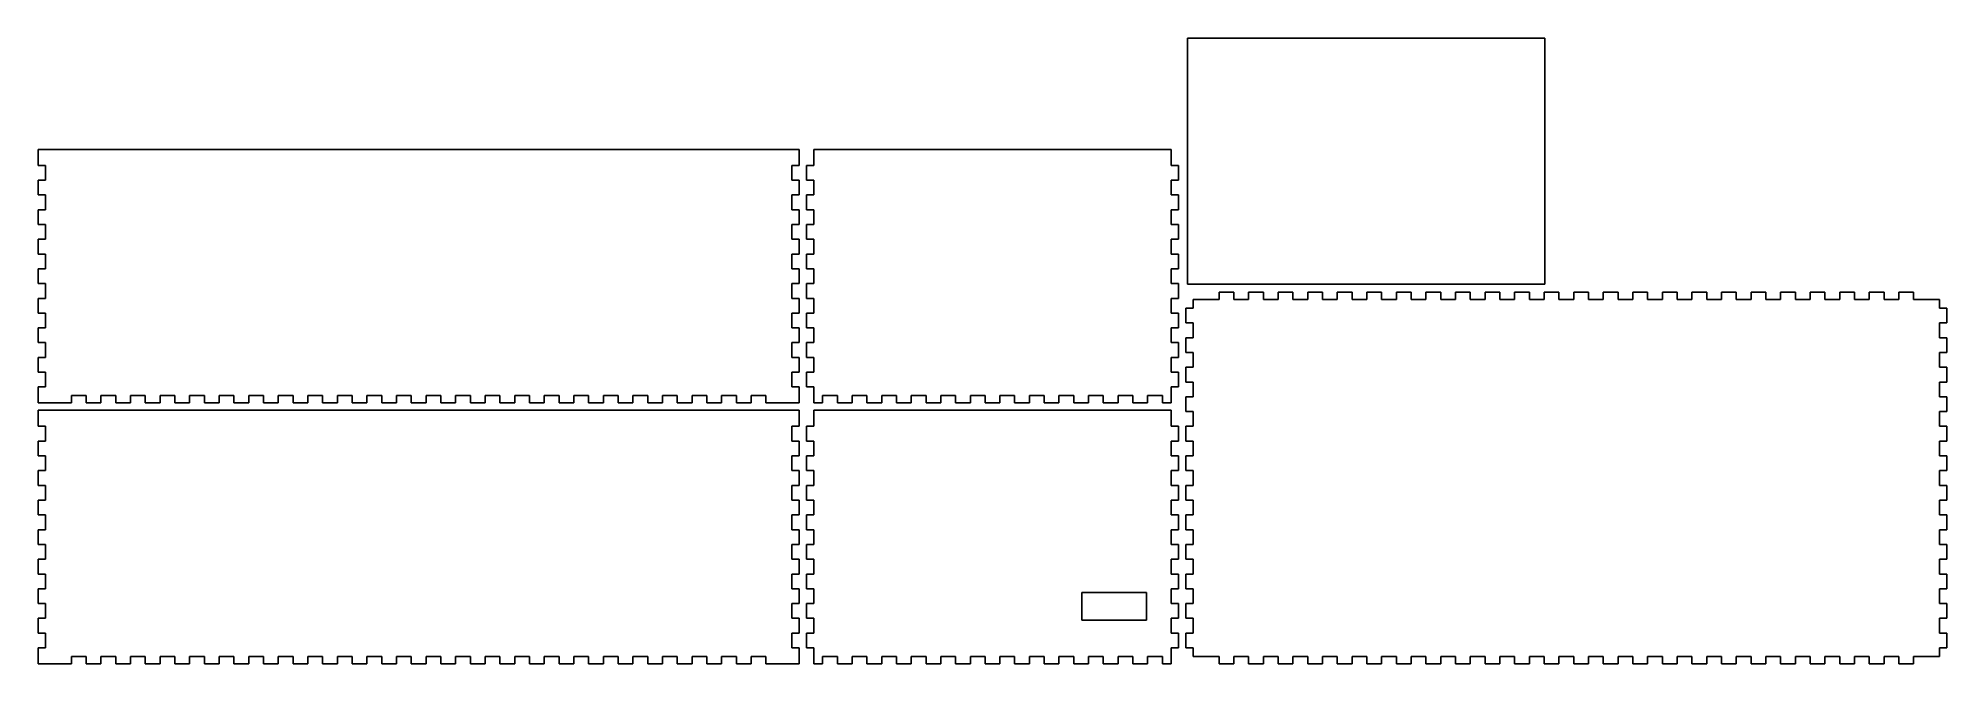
# Paper-space layout 'Layout2' of a CAD drawing. Header units: inches. Extents: x 220 to 995, y 266 to 520.
import ezdxf

# ---------------------------------------------------------------- set-up
doc = ezdxf.new("R2010")
doc.units = ezdxf.units.IN
doc.header["$MEASUREMENT"] = 0
for name, color, linetype in [('back_outsideCutPath', 7, 'Continuous'), ('bottom_outsideCutPath', 7, 'Continuous'), ('front_outsideCutPath', 7, 'Continuous'), ('left_outsideCutPath', 7, 'Continuous'), ('right_outsideCutPath', 7, 'Continuous')]:
    doc.layers.add(name, color=color, linetype=linetype)

psp = doc.layouts.new('Layout2')

# ---------------------------------------------------------------- linework, layer by layer
at = {"linetype": 'Continuous'}
for p, q in [((831.38, 520.28), (686.38, 520.28)), ((686.38, 520.28), (686.38, 420.28)), ((831.38, 420.28), (831.38, 520.28)), ((686.38, 420.28), (831.38, 420.28)), ((643.39, 295.07), (669.64, 295.07)), ((643.39, 295.07), (643.39, 283.82)), ((669.64, 295.07), (669.64, 283.82)), ((669.64, 283.82), (643.39, 283.82))]:
    psp.add_line(p, q, dxfattribs=at)
at = {"layer": 'back_outsideCutPath'}
for p, q in [((219.64, 475.07), (219.64, 468.57)), ((528.64, 475.07), (219.64, 475.07)), ((528.64, 468.57), (528.64, 475.07)), ((219.64, 468.57), (222.64, 468.57)), ((222.64, 468.57), (222.64, 462.57)), ((525.64, 462.57), (525.64, 468.57)), ((525.64, 468.57), (528.64, 468.57)), ((222.64, 462.57), (219.64, 462.57)), ((219.64, 462.57), (219.64, 456.57)), ((528.64, 462.57), (525.64, 462.57)), ((528.64, 456.57), (528.64, 462.57)), ((219.64, 456.57), (222.64, 456.57)), ((222.64, 450.57), (219.64, 450.57)), ((219.64, 450.57), (219.64, 444.57)), ((222.64, 456.57), (222.64, 450.57)), ((525.64, 450.57), (525.64, 456.57)), ((525.64, 456.57), (528.64, 456.57)), ((528.64, 450.57), (525.64, 450.57)), ((528.64, 444.57), (528.64, 450.57)), ((219.64, 444.57), (222.64, 444.57)), ((222.64, 444.57), (222.64, 438.57)), ((525.64, 438.57), (525.64, 444.57)), ((525.64, 444.57), (528.64, 444.57)), ((222.64, 438.57), (219.64, 438.57)), ((219.64, 438.57), (219.64, 432.57)), ((528.64, 438.57), (525.64, 438.57)), ((528.64, 432.57), (528.64, 438.57)), ((219.64, 432.57), (222.64, 432.57)), ((222.64, 426.57), (219.64, 426.57)), ((219.64, 426.57), (219.64, 420.57)), ((222.64, 432.57), (222.64, 426.57)), ((525.64, 426.57), (525.64, 432.57)), ((525.64, 432.57), (528.64, 432.57)), ((528.64, 426.57), (525.64, 426.57)), ((528.64, 420.57), (528.64, 426.57)), ((219.64, 420.57), (222.64, 420.57)), ((222.64, 420.57), (222.64, 414.57)), ((525.64, 414.57), (525.64, 420.57)), ((525.64, 420.57), (528.64, 420.57)), ((222.64, 414.57), (219.64, 414.57)), ((219.64, 414.57), (219.64, 408.57)), ((528.64, 414.57), (525.64, 414.57)), ((528.64, 408.57), (528.64, 414.57)), ((219.64, 408.57), (222.64, 408.57)), ((222.64, 408.57), (222.64, 402.57)), ((525.64, 402.57), (525.64, 408.57)), ((525.64, 408.57), (528.64, 408.57)), ((222.64, 402.57), (219.64, 402.57)), ((219.64, 402.57), (219.64, 396.57)), ((219.64, 396.57), (222.64, 396.57)), ((222.64, 396.57), (222.64, 390.57)), ((528.64, 402.57), (525.64, 402.57)), ((525.64, 390.57), (525.64, 396.57)), ((525.64, 396.57), (528.64, 396.57)), ((528.64, 396.57), (528.64, 402.57)), ((222.64, 390.57), (219.64, 390.57)), ((219.64, 390.57), (219.64, 384.57)), ((528.64, 390.57), (525.64, 390.57)), ((528.64, 384.57), (528.64, 390.57)), ((219.64, 384.57), (222.64, 384.57)), ((222.64, 384.57), (222.64, 378.57)), ((525.64, 378.57), (525.64, 384.57)), ((525.64, 384.57), (528.64, 384.57)), ((222.64, 378.57), (219.64, 378.57)), ((219.64, 378.57), (219.64, 372.07)), ((219.64, 372.07), (233.14, 372.07)), ((233.14, 372.07), (233.14, 375.07)), ((233.14, 375.07), (239.14, 375.07)), ((239.14, 375.07), (239.14, 372.07)), ((239.14, 372.07), (245.14, 372.07)), ((245.14, 372.07), (245.14, 375.07)), ((245.14, 375.07), (251.14, 375.07)), ((251.14, 375.07), (251.14, 372.07)), ((251.14, 372.07), (257.14, 372.07)), ((257.14, 372.07), (257.14, 375.07)), ((257.14, 375.07), (263.14, 375.07)), ((263.14, 375.07), (263.14, 372.07)), ((263.14, 372.07), (269.14, 372.07)), ((269.14, 372.07), (269.14, 375.07)), ((269.14, 375.07), (275.14, 375.07)), ((275.14, 375.07), (275.14, 372.07)), ((275.14, 372.07), (281.14, 372.07)), ((281.14, 372.07), (281.14, 375.07)), ((281.14, 375.07), (287.14, 375.07)), ((287.14, 375.07), (287.14, 372.07)), ((287.14, 372.07), (293.14, 372.07)), ((293.14, 372.07), (293.14, 375.07)), ((293.14, 375.07), (299.14, 375.07)), ((299.14, 375.07), (299.14, 372.07)), ((299.14, 372.07), (305.14, 372.07)), ((305.14, 372.07), (305.14, 375.07)), ((305.14, 375.07), (311.14, 375.07)), ((311.14, 375.07), (311.14, 372.07)), ((311.14, 372.07), (317.14, 372.07)), ((317.14, 372.07), (317.14, 375.07)), ((317.14, 375.07), (323.14, 375.07)), ((323.14, 375.07), (323.14, 372.07)), ((323.14, 372.07), (329.14, 372.07)), ((329.14, 372.07), (329.14, 375.07)), ((329.14, 375.07), (335.14, 375.07)), ((335.14, 375.07), (335.14, 372.07)), ((335.14, 372.07), (341.14, 372.07)), ((341.14, 372.07), (341.14, 375.07)), ((341.14, 375.07), (347.14, 375.07)), ((347.14, 375.07), (347.14, 372.07)), ((347.14, 372.07), (353.14, 372.07)), ((353.14, 372.07), (353.14, 375.07)), ((353.14, 375.07), (359.14, 375.07)), ((359.14, 375.07), (359.14, 372.07)), ((359.14, 372.07), (365.14, 372.07)), ((365.14, 372.07), (365.14, 375.07)), ((365.14, 375.07), (371.14, 375.07)), ((371.14, 375.07), (371.14, 372.07)), ((371.14, 372.07), (377.14, 372.07)), ((377.14, 372.07), (377.14, 375.07)), ((377.14, 375.07), (383.14, 375.07)), ((383.14, 375.07), (383.14, 372.07)), ((383.14, 372.07), (389.14, 372.07)), ((389.14, 372.07), (389.14, 375.07)), ((389.14, 375.07), (395.14, 375.07)), ((395.14, 375.07), (395.14, 372.07)), ((395.14, 372.07), (401.14, 372.07)), ((401.14, 372.07), (401.14, 375.07)), ((401.14, 375.07), (407.14, 375.07)), ((407.14, 375.07), (407.14, 372.07)), ((407.14, 372.07), (413.14, 372.07)), ((413.14, 372.07), (413.14, 375.07)), ((413.14, 375.07), (419.14, 375.07)), ((419.14, 375.07), (419.14, 372.07)), ((419.14, 372.07), (425.14, 372.07)), ((425.14, 372.07), (425.14, 375.07)), ((425.14, 375.07), (431.14, 375.07)), ((431.14, 375.07), (431.14, 372.07)), ((431.14, 372.07), (437.14, 372.07)), ((437.14, 372.07), (437.14, 375.07)), ((437.14, 375.07), (443.14, 375.07)), ((443.14, 375.07), (443.14, 372.07)), ((443.14, 372.07), (449.14, 372.07)), ((449.14, 372.07), (449.14, 375.07)), ((449.14, 375.07), (455.14, 375.07)), ((455.14, 375.07), (455.14, 372.07)), ((455.14, 372.07), (461.14, 372.07)), ((461.14, 372.07), (461.14, 375.07)), ((461.14, 375.07), (467.14, 375.07)), ((467.14, 375.07), (467.14, 372.07)), ((467.14, 372.07), (473.14, 372.07)), ((473.14, 372.07), (473.14, 375.07)), ((473.14, 375.07), (479.14, 375.07)), ((479.14, 375.07), (479.14, 372.07)), ((479.14, 372.07), (485.14, 372.07)), ((485.14, 372.07), (485.14, 375.07)), ((485.14, 375.07), (491.14, 375.07)), ((491.14, 375.07), (491.14, 372.07)), ((491.14, 372.07), (497.14, 372.07)), ((497.14, 372.07), (497.14, 375.07)), ((497.14, 375.07), (503.14, 375.07)), ((503.14, 375.07), (503.14, 372.07)), ((503.14, 372.07), (509.14, 372.07)), ((509.14, 372.07), (509.14, 375.07)), ((509.14, 375.07), (515.14, 375.07)), ((515.14, 375.07), (515.14, 372.07)), ((515.14, 372.07), (521.14, 372.07)), ((521.14, 372.07), (528.64, 372.07)), ((528.64, 378.57), (525.64, 378.57)), ((528.64, 372.07), (528.64, 378.57))]:
    psp.add_line(p, q, dxfattribs=at)
at = {"layer": 'bottom_outsideCutPath'}
for p, q in [((688.64, 414.07), (688.64, 410.57)), ((693.14, 414.07), (688.64, 414.07)), ((699.14, 414.07), (693.14, 414.07)), ((705.14, 417.07), (699.14, 417.07)), ((699.14, 417.07), (699.14, 414.07)), ((705.14, 414.07), (705.14, 417.07)), ((711.14, 414.07), (705.14, 414.07)), ((717.14, 417.07), (711.14, 417.07)), ((711.14, 417.07), (711.14, 414.07)), ((717.14, 414.07), (717.14, 417.07)), ((723.14, 414.07), (717.14, 414.07)), ((729.14, 417.07), (723.14, 417.07)), ((723.14, 417.07), (723.14, 414.07)), ((729.14, 414.07), (729.14, 417.07)), ((735.14, 414.07), (729.14, 414.07)), ((741.14, 417.07), (735.14, 417.07)), ((735.14, 417.07), (735.14, 414.07)), ((741.14, 414.07), (741.14, 417.07)), ((747.14, 414.07), (741.14, 414.07)), ((753.14, 417.07), (747.14, 417.07)), ((747.14, 417.07), (747.14, 414.07)), ((753.14, 414.07), (753.14, 417.07)), ((759.14, 414.07), (753.14, 414.07)), ((765.14, 417.07), (759.14, 417.07)), ((759.14, 417.07), (759.14, 414.07)), ((765.14, 414.07), (765.14, 417.07)), ((771.14, 414.07), (765.14, 414.07)), ((777.14, 417.07), (771.14, 417.07)), ((771.14, 417.07), (771.14, 414.07)), ((777.14, 414.07), (777.14, 417.07)), ((783.14, 414.07), (777.14, 414.07)), ((789.14, 417.07), (783.14, 417.07)), ((783.14, 417.07), (783.14, 414.07)), ((789.14, 414.07), (789.14, 417.07)), ((795.14, 414.07), (789.14, 414.07)), ((801.14, 417.07), (795.14, 417.07)), ((795.14, 417.07), (795.14, 414.07)), ((801.14, 414.07), (801.14, 417.07)), ((807.14, 414.07), (801.14, 414.07)), ((813.14, 417.07), (807.14, 417.07)), ((807.14, 417.07), (807.14, 414.07)), ((813.14, 414.07), (813.14, 417.07)), ((819.14, 414.07), (813.14, 414.07)), ((825.14, 417.07), (819.14, 417.07)), ((819.14, 417.07), (819.14, 414.07)), ((825.14, 414.07), (825.14, 417.07)), ((831.14, 414.07), (825.14, 414.07)), ((837.14, 417.07), (831.14, 417.07)), ((831.14, 417.07), (831.14, 414.07)), ((837.14, 414.07), (837.14, 417.07)), ((843.14, 414.07), (837.14, 414.07)), ((849.14, 417.07), (843.14, 417.07)), ((843.14, 417.07), (843.14, 414.07)), ((849.14, 414.07), (849.14, 417.07)), ((855.14, 414.07), (849.14, 414.07)), ((861.14, 417.07), (855.14, 417.07)), ((855.14, 417.07), (855.14, 414.07)), ((861.14, 414.07), (861.14, 417.07)), ((867.14, 414.07), (861.14, 414.07)), ((873.14, 417.07), (867.14, 417.07)), ((867.14, 417.07), (867.14, 414.07)), ((873.14, 414.07), (873.14, 417.07)), ((879.14, 414.07), (873.14, 414.07)), ((885.14, 417.07), (879.14, 417.07)), ((879.14, 417.07), (879.14, 414.07)), ((885.14, 414.07), (885.14, 417.07)), ((891.14, 414.07), (885.14, 414.07)), ((897.14, 417.07), (891.14, 417.07)), ((891.14, 417.07), (891.14, 414.07)), ((897.14, 414.07), (897.14, 417.07)), ((903.14, 414.07), (897.14, 414.07)), ((909.14, 417.07), (903.14, 417.07)), ((903.14, 417.07), (903.14, 414.07)), ((909.14, 414.07), (909.14, 417.07)), ((915.14, 414.07), (909.14, 414.07)), ((921.14, 417.07), (915.14, 417.07)), ((915.14, 417.07), (915.14, 414.07)), ((921.14, 414.07), (921.14, 417.07)), ((927.14, 414.07), (921.14, 414.07)), ((933.14, 417.07), (927.14, 417.07)), ((927.14, 417.07), (927.14, 414.07)), ((933.14, 414.07), (933.14, 417.07)), ((939.14, 414.07), (933.14, 414.07)), ((945.14, 417.07), (939.14, 417.07)), ((939.14, 417.07), (939.14, 414.07)), ((945.14, 414.07), (945.14, 417.07)), ((951.14, 414.07), (945.14, 414.07)), ((957.14, 417.07), (951.14, 417.07)), ((951.14, 417.07), (951.14, 414.07)), ((957.14, 414.07), (957.14, 417.07)), ((963.14, 414.07), (957.14, 414.07)), ((969.14, 417.07), (963.14, 417.07)), ((963.14, 417.07), (963.14, 414.07)), ((969.14, 414.07), (969.14, 417.07)), ((975.14, 414.07), (969.14, 414.07)), ((981.14, 417.07), (975.14, 417.07)), ((975.14, 417.07), (975.14, 414.07)), ((981.14, 414.07), (981.14, 417.07)), ((991.64, 414.07), (981.14, 414.07)), ((991.64, 410.57), (991.64, 414.07)), ((688.64, 410.57), (685.64, 410.57)), ((685.64, 410.57), (685.64, 404.57)), ((685.64, 404.57), (688.64, 404.57)), ((688.64, 404.57), (688.64, 398.57)), ((994.64, 410.57), (991.64, 410.57)), ((991.64, 398.57), (991.64, 404.57)), ((991.64, 404.57), (994.64, 404.57)), ((994.64, 404.57), (994.64, 410.57)), ((688.64, 398.57), (685.64, 398.57)), ((685.64, 398.57), (685.64, 392.57)), ((994.64, 398.57), (991.64, 398.57)), ((994.64, 392.57), (994.64, 398.57)), ((685.64, 392.57), (688.64, 392.57)), ((688.64, 392.57), (688.64, 386.57)), ((991.64, 386.57), (991.64, 392.57)), ((991.64, 392.57), (994.64, 392.57)), ((688.64, 386.57), (685.64, 386.57)), ((685.64, 386.57), (685.64, 380.57)), ((685.64, 380.57), (688.64, 380.57)), ((688.64, 380.57), (688.64, 374.57)), ((994.64, 386.57), (991.64, 386.57)), ((991.64, 374.57), (991.64, 380.57)), ((991.64, 380.57), (994.64, 380.57)), ((994.64, 380.57), (994.64, 386.57)), ((688.64, 374.57), (685.64, 374.57)), ((685.64, 374.57), (685.64, 368.57)), ((994.64, 374.57), (991.64, 374.57)), ((994.64, 368.57), (994.64, 374.57)), ((685.64, 368.57), (688.64, 368.57)), ((688.64, 368.57), (688.64, 362.57)), ((991.64, 362.57), (991.64, 368.57)), ((991.64, 368.57), (994.64, 368.57)), ((688.64, 362.57), (685.64, 362.57)), ((685.64, 362.57), (685.64, 356.57)), ((685.64, 356.57), (688.64, 356.57)), ((688.64, 356.57), (688.64, 350.57)), ((994.64, 362.57), (991.64, 362.57)), ((991.64, 350.57), (991.64, 356.57)), ((991.64, 356.57), (994.64, 356.57)), ((994.64, 356.57), (994.64, 362.57)), ((688.64, 350.57), (685.64, 350.57)), ((685.64, 350.57), (685.64, 344.57)), ((994.64, 350.57), (991.64, 350.57)), ((994.64, 344.57), (994.64, 350.57)), ((685.64, 344.57), (688.64, 344.57)), ((688.64, 344.57), (688.64, 338.57)), ((991.64, 338.57), (991.64, 344.57)), ((991.64, 344.57), (994.64, 344.57)), ((688.64, 338.57), (685.64, 338.57)), ((685.64, 338.57), (685.64, 332.57)), ((994.64, 338.57), (991.64, 338.57)), ((994.64, 332.57), (994.64, 338.57)), ((685.64, 332.57), (688.64, 332.57)), ((688.64, 326.57), (685.64, 326.57)), ((685.64, 326.57), (685.64, 320.57)), ((688.64, 332.57), (688.64, 326.57)), ((991.64, 326.57), (991.64, 332.57)), ((991.64, 332.57), (994.64, 332.57)), ((994.64, 326.57), (991.64, 326.57)), ((994.64, 320.57), (994.64, 326.57)), ((685.64, 320.57), (688.64, 320.57)), ((688.64, 320.57), (688.64, 314.57)), ((991.64, 314.57), (991.64, 320.57)), ((991.64, 320.57), (994.64, 320.57)), ((688.64, 314.57), (685.64, 314.57)), ((685.64, 314.57), (685.64, 308.57)), ((994.64, 314.57), (991.64, 314.57)), ((994.64, 308.57), (994.64, 314.57)), ((685.64, 308.57), (688.64, 308.57)), ((688.64, 302.57), (685.64, 302.57)), ((685.64, 302.57), (685.64, 296.57)), ((688.64, 308.57), (688.64, 302.57)), ((991.64, 302.57), (991.64, 308.57)), ((991.64, 308.57), (994.64, 308.57)), ((994.64, 302.57), (991.64, 302.57)), ((994.64, 296.57), (994.64, 302.57)), ((685.64, 296.57), (688.64, 296.57)), ((688.64, 296.57), (688.64, 290.57)), ((991.64, 290.57), (991.64, 296.57)), ((991.64, 296.57), (994.64, 296.57)), ((688.64, 290.57), (685.64, 290.57)), ((685.64, 290.57), (685.64, 284.57)), ((994.64, 290.57), (991.64, 290.57)), ((994.64, 284.57), (994.64, 290.57)), ((685.64, 284.57), (688.64, 284.57)), ((688.64, 284.57), (688.64, 278.57)), ((991.64, 278.57), (991.64, 284.57)), ((991.64, 284.57), (994.64, 284.57)), ((688.64, 278.57), (685.64, 278.57)), ((685.64, 278.57), (685.64, 272.57)), ((685.64, 272.57), (688.64, 272.57)), ((688.64, 272.57), (688.64, 269.07)), ((994.64, 278.57), (991.64, 278.57)), ((991.64, 269.07), (991.64, 272.57)), ((991.64, 272.57), (994.64, 272.57)), ((994.64, 272.57), (994.64, 278.57)), ((688.64, 269.07), (699.14, 269.07)), ((699.14, 269.07), (699.14, 266.07)), ((699.14, 266.07), (705.14, 266.07)), ((705.14, 266.07), (705.14, 269.07)), ((705.14, 269.07), (711.14, 269.07)), ((711.14, 269.07), (711.14, 266.07)), ((711.14, 266.07), (717.14, 266.07)), ((717.14, 266.07), (717.14, 269.07)), ((717.14, 269.07), (723.14, 269.07)), ((723.14, 269.07), (723.14, 266.07)), ((723.14, 266.07), (729.14, 266.07)), ((729.14, 266.07), (729.14, 269.07)), ((729.14, 269.07), (735.14, 269.07)), ((735.14, 269.07), (735.14, 266.07)), ((735.14, 266.07), (741.14, 266.07)), ((741.14, 266.07), (741.14, 269.07)), ((741.14, 269.07), (747.14, 269.07)), ((747.14, 269.07), (747.14, 266.07)), ((747.14, 266.07), (753.14, 266.07)), ((753.14, 266.07), (753.14, 269.07)), ((753.14, 269.07), (759.14, 269.07)), ((759.14, 269.07), (759.14, 266.07)), ((759.14, 266.07), (765.14, 266.07)), ((765.14, 266.07), (765.14, 269.07)), ((765.14, 269.07), (771.14, 269.07)), ((771.14, 269.07), (771.14, 266.07)), ((771.14, 266.07), (777.14, 266.07)), ((777.14, 266.07), (777.14, 269.07)), ((777.14, 269.07), (783.14, 269.07)), ((783.14, 269.07), (783.14, 266.07)), ((783.14, 266.07), (789.14, 266.07)), ((789.14, 266.07), (789.14, 269.07)), ((789.14, 269.07), (795.14, 269.07)), ((795.14, 269.07), (795.14, 266.07)), ((795.14, 266.07), (801.14, 266.07)), ((801.14, 266.07), (801.14, 269.07)), ((801.14, 269.07), (807.14, 269.07)), ((807.14, 269.07), (807.14, 266.07)), ((807.14, 266.07), (813.14, 266.07)), ((813.14, 266.07), (813.14, 269.07)), ((813.14, 269.07), (819.14, 269.07)), ((819.14, 269.07), (819.14, 266.07)), ((819.14, 266.07), (825.14, 266.07)), ((825.14, 266.07), (825.14, 269.07)), ((825.14, 269.07), (831.14, 269.07)), ((831.14, 269.07), (831.14, 266.07)), ((831.14, 266.07), (837.14, 266.07)), ((837.14, 266.07), (837.14, 269.07)), ((837.14, 269.07), (843.14, 269.07)), ((843.14, 269.07), (843.14, 266.07)), ((843.14, 266.07), (849.14, 266.07)), ((849.14, 266.07), (849.14, 269.07)), ((849.14, 269.07), (855.14, 269.07)), ((855.14, 269.07), (855.14, 266.07)), ((855.14, 266.07), (861.14, 266.07)), ((861.14, 266.07), (861.14, 269.07)), ((861.14, 269.07), (867.14, 269.07)), ((867.14, 269.07), (867.14, 266.07)), ((867.14, 266.07), (873.14, 266.07)), ((873.14, 266.07), (873.14, 269.07)), ((873.14, 269.07), (879.14, 269.07)), ((879.14, 269.07), (879.14, 266.07)), ((879.14, 266.07), (885.14, 266.07)), ((885.14, 266.07), (885.14, 269.07)), ((885.14, 269.07), (891.14, 269.07)), ((891.14, 269.07), (891.14, 266.07)), ((891.14, 266.07), (897.14, 266.07)), ((897.14, 266.07), (897.14, 269.07)), ((897.14, 269.07), (903.14, 269.07)), ((903.14, 269.07), (903.14, 266.07)), ((903.14, 266.07), (909.14, 266.07)), ((909.14, 266.07), (909.14, 269.07)), ((909.14, 269.07), (915.14, 269.07)), ((915.14, 269.07), (915.14, 266.07)), ((915.14, 266.07), (921.14, 266.07)), ((921.14, 266.07), (921.14, 269.07)), ((921.14, 269.07), (927.14, 269.07)), ((927.14, 269.07), (927.14, 266.07)), ((927.14, 266.07), (933.14, 266.07)), ((933.14, 266.07), (933.14, 269.07)), ((933.14, 269.07), (939.14, 269.07)), ((939.14, 269.07), (939.14, 266.07)), ((939.14, 266.07), (945.14, 266.07)), ((945.14, 266.07), (945.14, 269.07)), ((945.14, 269.07), (951.14, 269.07)), ((951.14, 269.07), (951.14, 266.07)), ((951.14, 266.07), (957.14, 266.07)), ((957.14, 266.07), (957.14, 269.07)), ((957.14, 269.07), (963.14, 269.07)), ((963.14, 269.07), (963.14, 266.07)), ((963.14, 266.07), (969.14, 266.07)), ((969.14, 266.07), (969.14, 269.07)), ((969.14, 269.07), (975.14, 269.07)), ((975.14, 269.07), (975.14, 266.07)), ((975.14, 266.07), (981.14, 266.07)), ((981.14, 266.07), (981.14, 269.07)), ((981.14, 269.07), (987.14, 269.07)), ((987.14, 269.07), (991.64, 269.07))]:
    psp.add_line(p, q, dxfattribs=at)
at = {"layer": 'front_outsideCutPath'}
for p, q in [((219.64, 369.07), (219.64, 362.57)), ((528.64, 369.07), (219.64, 369.07)), ((528.64, 362.57), (528.64, 369.07)), ((219.64, 362.57), (222.64, 362.57)), ((222.64, 356.57), (219.64, 356.57)), ((219.64, 356.57), (219.64, 350.57)), ((222.64, 362.57), (222.64, 356.57)), ((525.64, 356.57), (525.64, 362.57)), ((525.64, 362.57), (528.64, 362.57)), ((528.64, 356.57), (525.64, 356.57)), ((528.64, 350.57), (528.64, 356.57)), ((219.64, 350.57), (222.64, 350.57)), ((222.64, 350.57), (222.64, 344.57)), ((525.64, 344.57), (525.64, 350.57)), ((525.64, 350.57), (528.64, 350.57)), ((222.64, 344.57), (219.64, 344.57)), ((219.64, 344.57), (219.64, 338.57)), ((528.64, 344.57), (525.64, 344.57)), ((528.64, 338.57), (528.64, 344.57)), ((219.64, 338.57), (222.64, 338.57)), ((222.64, 338.57), (222.64, 332.57)), ((525.64, 332.57), (525.64, 338.57)), ((525.64, 338.57), (528.64, 338.57)), ((222.64, 332.57), (219.64, 332.57)), ((219.64, 332.57), (219.64, 326.57)), ((219.64, 326.57), (222.64, 326.57)), ((222.64, 326.57), (222.64, 320.57)), ((528.64, 332.57), (525.64, 332.57)), ((525.64, 320.57), (525.64, 326.57)), ((525.64, 326.57), (528.64, 326.57)), ((528.64, 326.57), (528.64, 332.57)), ((222.64, 320.57), (219.64, 320.57)), ((219.64, 320.57), (219.64, 314.57)), ((528.64, 320.57), (525.64, 320.57)), ((528.64, 314.57), (528.64, 320.57)), ((219.64, 314.57), (222.64, 314.57)), ((222.64, 314.57), (222.64, 308.57)), ((525.64, 308.57), (525.64, 314.57)), ((525.64, 314.57), (528.64, 314.57)), ((222.64, 308.57), (219.64, 308.57)), ((219.64, 308.57), (219.64, 302.57)), ((219.64, 302.57), (222.64, 302.57)), ((222.64, 302.57), (222.64, 296.57)), ((528.64, 308.57), (525.64, 308.57)), ((525.64, 296.57), (525.64, 302.57)), ((525.64, 302.57), (528.64, 302.57)), ((528.64, 302.57), (528.64, 308.57)), ((222.64, 296.57), (219.64, 296.57)), ((219.64, 296.57), (219.64, 290.57)), ((528.64, 296.57), (525.64, 296.57)), ((528.64, 290.57), (528.64, 296.57)), ((219.64, 290.57), (222.64, 290.57)), ((222.64, 290.57), (222.64, 284.57)), ((525.64, 284.57), (525.64, 290.57)), ((525.64, 290.57), (528.64, 290.57)), ((222.64, 284.57), (219.64, 284.57)), ((219.64, 284.57), (219.64, 278.57)), ((528.64, 284.57), (525.64, 284.57)), ((528.64, 278.57), (528.64, 284.57)), ((219.64, 278.57), (222.64, 278.57)), ((222.64, 272.57), (219.64, 272.57)), ((219.64, 272.57), (219.64, 266.07)), ((222.64, 278.57), (222.64, 272.57)), ((525.64, 272.57), (525.64, 278.57)), ((525.64, 278.57), (528.64, 278.57)), ((528.64, 272.57), (525.64, 272.57)), ((528.64, 266.07), (528.64, 272.57)), ((219.64, 266.07), (233.14, 266.07)), ((233.14, 266.07), (233.14, 269.07)), ((233.14, 269.07), (239.14, 269.07)), ((239.14, 269.07), (239.14, 266.07)), ((239.14, 266.07), (245.14, 266.07)), ((245.14, 266.07), (245.14, 269.07)), ((245.14, 269.07), (251.14, 269.07)), ((251.14, 269.07), (251.14, 266.07)), ((251.14, 266.07), (257.14, 266.07)), ((257.14, 266.07), (257.14, 269.07)), ((257.14, 269.07), (263.14, 269.07)), ((263.14, 269.07), (263.14, 266.07)), ((263.14, 266.07), (269.14, 266.07)), ((269.14, 266.07), (269.14, 269.07)), ((269.14, 269.07), (275.14, 269.07)), ((275.14, 269.07), (275.14, 266.07)), ((275.14, 266.07), (281.14, 266.07)), ((281.14, 266.07), (281.14, 269.07)), ((281.14, 269.07), (287.14, 269.07)), ((287.14, 269.07), (287.14, 266.07)), ((287.14, 266.07), (293.14, 266.07)), ((293.14, 266.07), (293.14, 269.07)), ((293.14, 269.07), (299.14, 269.07)), ((299.14, 269.07), (299.14, 266.07)), ((299.14, 266.07), (305.14, 266.07)), ((305.14, 266.07), (305.14, 269.07)), ((305.14, 269.07), (311.14, 269.07)), ((311.14, 269.07), (311.14, 266.07)), ((311.14, 266.07), (317.14, 266.07)), ((317.14, 266.07), (317.14, 269.07)), ((317.14, 269.07), (323.14, 269.07)), ((323.14, 269.07), (323.14, 266.07)), ((323.14, 266.07), (329.14, 266.07)), ((329.14, 266.07), (329.14, 269.07)), ((329.14, 269.07), (335.14, 269.07)), ((335.14, 269.07), (335.14, 266.07)), ((335.14, 266.07), (341.14, 266.07)), ((341.14, 266.07), (341.14, 269.07)), ((341.14, 269.07), (347.14, 269.07)), ((347.14, 269.07), (347.14, 266.07)), ((347.14, 266.07), (353.14, 266.07)), ((353.14, 266.07), (353.14, 269.07)), ((353.14, 269.07), (359.14, 269.07)), ((359.14, 269.07), (359.14, 266.07)), ((359.14, 266.07), (365.14, 266.07)), ((365.14, 266.07), (365.14, 269.07)), ((365.14, 269.07), (371.14, 269.07)), ((371.14, 269.07), (371.14, 266.07)), ((371.14, 266.07), (377.14, 266.07)), ((377.14, 266.07), (377.14, 269.07)), ((377.14, 269.07), (383.14, 269.07)), ((383.14, 269.07), (383.14, 266.07)), ((383.14, 266.07), (389.14, 266.07)), ((389.14, 266.07), (389.14, 269.07)), ((389.14, 269.07), (395.14, 269.07)), ((395.14, 269.07), (395.14, 266.07)), ((395.14, 266.07), (401.14, 266.07)), ((401.14, 266.07), (401.14, 269.07)), ((401.14, 269.07), (407.14, 269.07)), ((407.14, 269.07), (407.14, 266.07)), ((407.14, 266.07), (413.14, 266.07)), ((413.14, 266.07), (413.14, 269.07)), ((413.14, 269.07), (419.14, 269.07)), ((419.14, 269.07), (419.14, 266.07)), ((419.14, 266.07), (425.14, 266.07)), ((425.14, 266.07), (425.14, 269.07)), ((425.14, 269.07), (431.14, 269.07)), ((431.14, 269.07), (431.14, 266.07)), ((431.14, 266.07), (437.14, 266.07)), ((437.14, 266.07), (437.14, 269.07)), ((437.14, 269.07), (443.14, 269.07)), ((443.14, 269.07), (443.14, 266.07)), ((443.14, 266.07), (449.14, 266.07)), ((449.14, 266.07), (449.14, 269.07)), ((449.14, 269.07), (455.14, 269.07)), ((455.14, 269.07), (455.14, 266.07)), ((455.14, 266.07), (461.14, 266.07)), ((461.14, 266.07), (461.14, 269.07)), ((461.14, 269.07), (467.14, 269.07)), ((467.14, 269.07), (467.14, 266.07)), ((467.14, 266.07), (473.14, 266.07)), ((473.14, 266.07), (473.14, 269.07)), ((473.14, 269.07), (479.14, 269.07)), ((479.14, 269.07), (479.14, 266.07)), ((479.14, 266.07), (485.14, 266.07)), ((485.14, 266.07), (485.14, 269.07)), ((485.14, 269.07), (491.14, 269.07)), ((491.14, 269.07), (491.14, 266.07)), ((491.14, 266.07), (497.14, 266.07)), ((497.14, 266.07), (497.14, 269.07)), ((497.14, 269.07), (503.14, 269.07)), ((503.14, 269.07), (503.14, 266.07)), ((503.14, 266.07), (509.14, 266.07)), ((509.14, 266.07), (509.14, 269.07)), ((509.14, 269.07), (515.14, 269.07)), ((515.14, 269.07), (515.14, 266.07)), ((515.14, 266.07), (521.14, 266.07)), ((521.14, 266.07), (528.64, 266.07))]:
    psp.add_line(p, q, dxfattribs=at)
at = {"layer": 'left_outsideCutPath'}
for p, q in [((534.64, 369.07), (534.64, 362.57)), ((679.64, 369.07), (534.64, 369.07)), ((679.64, 362.57), (679.64, 369.07)), ((534.64, 362.57), (531.64, 362.57)), ((531.64, 362.57), (531.64, 356.57)), ((531.64, 356.57), (534.64, 356.57)), ((534.64, 356.57), (534.64, 350.57)), ((682.64, 362.57), (679.64, 362.57)), ((679.64, 350.57), (679.64, 356.57)), ((679.64, 356.57), (682.64, 356.57)), ((682.64, 356.57), (682.64, 362.57)), ((534.64, 350.57), (531.64, 350.57)), ((531.64, 350.57), (531.64, 344.57)), ((682.64, 350.57), (679.64, 350.57)), ((682.64, 344.57), (682.64, 350.57)), ((531.64, 344.57), (534.64, 344.57)), ((534.64, 344.57), (534.64, 338.57)), ((679.64, 338.57), (679.64, 344.57)), ((679.64, 344.57), (682.64, 344.57)), ((534.64, 338.57), (531.64, 338.57)), ((531.64, 338.57), (531.64, 332.57)), ((682.64, 338.57), (679.64, 338.57)), ((682.64, 332.57), (682.64, 338.57)), ((531.64, 332.57), (534.64, 332.57)), ((534.64, 326.57), (531.64, 326.57)), ((531.64, 326.57), (531.64, 320.57)), ((534.64, 332.57), (534.64, 326.57)), ((679.64, 326.57), (679.64, 332.57)), ((679.64, 332.57), (682.64, 332.57)), ((682.64, 326.57), (679.64, 326.57)), ((682.64, 320.57), (682.64, 326.57)), ((531.64, 320.57), (534.64, 320.57)), ((534.64, 320.57), (534.64, 314.57)), ((679.64, 314.57), (679.64, 320.57)), ((679.64, 320.57), (682.64, 320.57)), ((534.64, 314.57), (531.64, 314.57)), ((531.64, 314.57), (531.64, 308.57)), ((682.64, 314.57), (679.64, 314.57)), ((682.64, 308.57), (682.64, 314.57)), ((531.64, 308.57), (534.64, 308.57)), ((534.64, 302.57), (531.64, 302.57)), ((531.64, 302.57), (531.64, 296.57)), ((534.64, 308.57), (534.64, 302.57)), ((679.64, 302.57), (679.64, 308.57)), ((679.64, 308.57), (682.64, 308.57)), ((682.64, 302.57), (679.64, 302.57)), ((682.64, 296.57), (682.64, 302.57)), ((531.64, 296.57), (534.64, 296.57)), ((534.64, 296.57), (534.64, 290.57)), ((679.64, 290.57), (679.64, 296.57)), ((679.64, 296.57), (682.64, 296.57)), ((534.64, 290.57), (531.64, 290.57)), ((531.64, 290.57), (531.64, 284.57)), ((682.64, 290.57), (679.64, 290.57)), ((682.64, 284.57), (682.64, 290.57)), ((531.64, 284.57), (534.64, 284.57)), ((534.64, 284.57), (534.64, 278.57)), ((679.64, 278.57), (679.64, 284.57)), ((679.64, 284.57), (682.64, 284.57)), ((534.64, 278.57), (531.64, 278.57)), ((531.64, 278.57), (531.64, 272.57)), ((531.64, 272.57), (534.64, 272.57)), ((534.64, 272.57), (534.64, 266.07)), ((682.64, 278.57), (679.64, 278.57)), ((679.64, 266.07), (679.64, 272.57)), ((679.64, 272.57), (682.64, 272.57)), ((682.64, 272.57), (682.64, 278.57)), ((534.64, 266.07), (538.14, 266.07)), ((538.14, 266.07), (538.14, 269.07)), ((538.14, 269.07), (544.14, 269.07)), ((544.14, 269.07), (544.14, 266.07)), ((544.14, 266.07), (550.14, 266.07)), ((550.14, 266.07), (550.14, 269.07)), ((550.14, 269.07), (556.14, 269.07)), ((556.14, 269.07), (556.14, 266.07)), ((556.14, 266.07), (562.14, 266.07)), ((562.14, 266.07), (562.14, 269.07)), ((562.14, 269.07), (568.14, 269.07)), ((568.14, 269.07), (568.14, 266.07)), ((568.14, 266.07), (574.14, 266.07)), ((574.14, 266.07), (574.14, 269.07)), ((574.14, 269.07), (580.14, 269.07)), ((580.14, 269.07), (580.14, 266.07)), ((580.14, 266.07), (586.14, 266.07)), ((586.14, 266.07), (586.14, 269.07)), ((586.14, 269.07), (592.14, 269.07)), ((592.14, 269.07), (592.14, 266.07)), ((592.14, 266.07), (598.14, 266.07)), ((598.14, 266.07), (598.14, 269.07)), ((598.14, 269.07), (604.14, 269.07)), ((604.14, 269.07), (604.14, 266.07)), ((604.14, 266.07), (610.14, 266.07)), ((610.14, 266.07), (610.14, 269.07)), ((610.14, 269.07), (616.14, 269.07)), ((616.14, 269.07), (616.14, 266.07)), ((616.14, 266.07), (622.14, 266.07)), ((622.14, 266.07), (622.14, 269.07)), ((622.14, 269.07), (628.14, 269.07)), ((628.14, 269.07), (628.14, 266.07)), ((628.14, 266.07), (634.14, 266.07)), ((634.14, 266.07), (634.14, 269.07)), ((634.14, 269.07), (640.14, 269.07)), ((640.14, 269.07), (640.14, 266.07)), ((640.14, 266.07), (646.14, 266.07)), ((646.14, 266.07), (646.14, 269.07)), ((646.14, 269.07), (652.14, 269.07)), ((652.14, 269.07), (652.14, 266.07)), ((652.14, 266.07), (658.14, 266.07)), ((658.14, 266.07), (658.14, 269.07)), ((658.14, 269.07), (664.14, 269.07)), ((664.14, 269.07), (664.14, 266.07)), ((664.14, 266.07), (670.14, 266.07)), ((670.14, 266.07), (670.14, 269.07)), ((670.14, 269.07), (676.14, 269.07)), ((676.14, 269.07), (676.14, 266.07)), ((676.14, 266.07), (679.64, 266.07))]:
    psp.add_line(p, q, dxfattribs=at)
at = {"layer": 'right_outsideCutPath'}
for p, q in [((534.64, 475.07), (534.64, 468.57)), ((679.64, 475.07), (534.64, 475.07)), ((679.64, 468.57), (679.64, 475.07)), ((534.64, 468.57), (531.64, 468.57)), ((531.64, 468.57), (531.64, 462.57)), ((682.64, 468.57), (679.64, 468.57)), ((682.64, 462.57), (682.64, 468.57)), ((531.64, 462.57), (534.64, 462.57)), ((534.64, 462.57), (534.64, 456.57)), ((679.64, 456.57), (679.64, 462.57)), ((679.64, 462.57), (682.64, 462.57)), ((534.64, 456.57), (531.64, 456.57)), ((531.64, 456.57), (531.64, 450.57)), ((531.64, 450.57), (534.64, 450.57)), ((534.64, 450.57), (534.64, 444.57)), ((682.64, 456.57), (679.64, 456.57)), ((679.64, 444.57), (679.64, 450.57)), ((679.64, 450.57), (682.64, 450.57)), ((682.64, 450.57), (682.64, 456.57)), ((534.64, 444.57), (531.64, 444.57)), ((531.64, 444.57), (531.64, 438.57)), ((682.64, 444.57), (679.64, 444.57)), ((682.64, 438.57), (682.64, 444.57)), ((531.64, 438.57), (534.64, 438.57)), ((534.64, 438.57), (534.64, 432.57)), ((679.64, 432.57), (679.64, 438.57)), ((679.64, 438.57), (682.64, 438.57)), ((534.64, 432.57), (531.64, 432.57)), ((531.64, 432.57), (531.64, 426.57)), ((531.64, 426.57), (534.64, 426.57)), ((534.64, 426.57), (534.64, 420.57)), ((682.64, 432.57), (679.64, 432.57)), ((679.64, 420.57), (679.64, 426.57)), ((679.64, 426.57), (682.64, 426.57)), ((682.64, 426.57), (682.64, 432.57)), ((534.64, 420.57), (531.64, 420.57)), ((531.64, 420.57), (531.64, 414.57)), ((682.64, 420.57), (679.64, 420.57)), ((682.64, 414.57), (682.64, 420.57)), ((531.64, 414.57), (534.64, 414.57)), ((534.64, 414.57), (534.64, 408.57)), ((679.64, 408.57), (679.64, 414.57)), ((679.64, 414.57), (682.64, 414.57)), ((534.64, 408.57), (531.64, 408.57)), ((531.64, 408.57), (531.64, 402.57)), ((682.64, 408.57), (679.64, 408.57)), ((682.64, 402.57), (682.64, 408.57)), ((531.64, 402.57), (534.64, 402.57)), ((534.64, 396.57), (531.64, 396.57)), ((531.64, 396.57), (531.64, 390.57)), ((534.64, 402.57), (534.64, 396.57)), ((679.64, 396.57), (679.64, 402.57)), ((679.64, 402.57), (682.64, 402.57)), ((682.64, 396.57), (679.64, 396.57)), ((682.64, 390.57), (682.64, 396.57)), ((531.64, 390.57), (534.64, 390.57)), ((534.64, 390.57), (534.64, 384.57)), ((679.64, 384.57), (679.64, 390.57)), ((679.64, 390.57), (682.64, 390.57)), ((534.64, 384.57), (531.64, 384.57)), ((531.64, 384.57), (531.64, 378.57)), ((682.64, 384.57), (679.64, 384.57)), ((682.64, 378.57), (682.64, 384.57)), ((531.64, 378.57), (534.64, 378.57)), ((534.64, 378.57), (534.64, 372.07)), ((534.64, 372.07), (538.14, 372.07)), ((538.14, 372.07), (538.14, 375.07)), ((538.14, 375.07), (544.14, 375.07)), ((544.14, 375.07), (544.14, 372.07)), ((544.14, 372.07), (550.14, 372.07)), ((550.14, 372.07), (550.14, 375.07)), ((550.14, 375.07), (556.14, 375.07)), ((556.14, 375.07), (556.14, 372.07)), ((556.14, 372.07), (562.14, 372.07)), ((562.14, 372.07), (562.14, 375.07)), ((562.14, 375.07), (568.14, 375.07)), ((568.14, 375.07), (568.14, 372.07)), ((568.14, 372.07), (574.14, 372.07)), ((574.14, 372.07), (574.14, 375.07)), ((574.14, 375.07), (580.14, 375.07)), ((580.14, 375.07), (580.14, 372.07)), ((580.14, 372.07), (586.14, 372.07)), ((586.14, 372.07), (586.14, 375.07)), ((586.14, 375.07), (592.14, 375.07)), ((592.14, 375.07), (592.14, 372.07)), ((592.14, 372.07), (598.14, 372.07)), ((598.14, 372.07), (598.14, 375.07)), ((598.14, 375.07), (604.14, 375.07)), ((604.14, 375.07), (604.14, 372.07)), ((604.14, 372.07), (610.14, 372.07)), ((610.14, 372.07), (610.14, 375.07)), ((610.14, 375.07), (616.14, 375.07)), ((616.14, 375.07), (616.14, 372.07)), ((616.14, 372.07), (622.14, 372.07)), ((622.14, 372.07), (622.14, 375.07)), ((622.14, 375.07), (628.14, 375.07)), ((628.14, 375.07), (628.14, 372.07)), ((628.14, 372.07), (634.14, 372.07)), ((634.14, 372.07), (634.14, 375.07)), ((634.14, 375.07), (640.14, 375.07)), ((640.14, 375.07), (640.14, 372.07)), ((640.14, 372.07), (646.14, 372.07)), ((646.14, 372.07), (646.14, 375.07)), ((646.14, 375.07), (652.14, 375.07)), ((652.14, 375.07), (652.14, 372.07)), ((652.14, 372.07), (658.14, 372.07)), ((658.14, 372.07), (658.14, 375.07)), ((658.14, 375.07), (664.14, 375.07)), ((664.14, 375.07), (664.14, 372.07)), ((664.14, 372.07), (670.14, 372.07)), ((670.14, 372.07), (670.14, 375.07)), ((670.14, 375.07), (676.14, 375.07)), ((676.14, 375.07), (676.14, 372.07)), ((676.14, 372.07), (679.64, 372.07)), ((679.64, 372.07), (679.64, 378.57)), ((679.64, 378.57), (682.64, 378.57))]:
    psp.add_line(p, q, dxfattribs=at)

doc.saveas('drawing.dxf')
